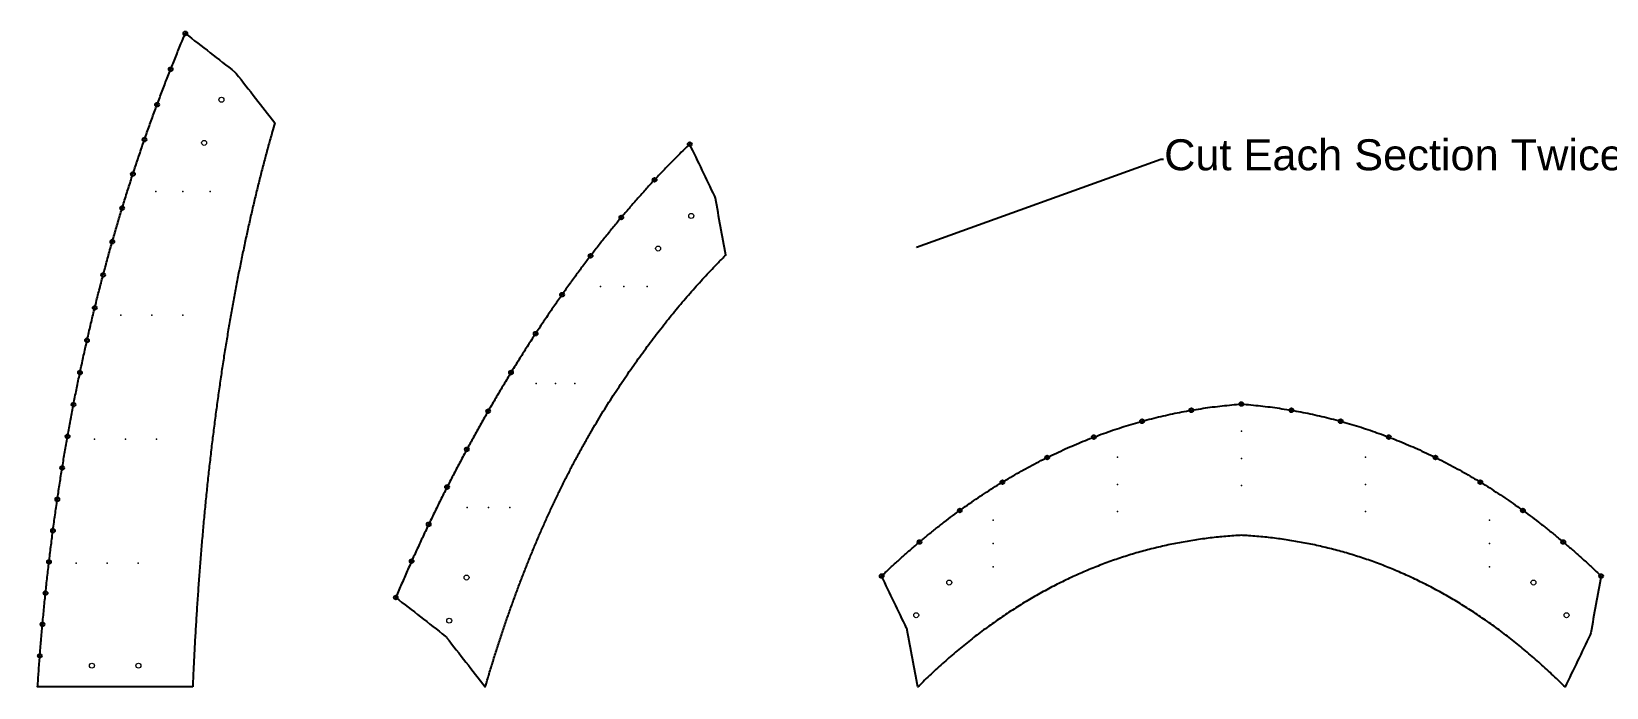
# Model space of a CAD drawing. Header units: inches. Extents: x 1 to 323, y 1 to 270.
# Drawn here: x 0.6 to 203.9, y 1.1 to 85.8 of the extents above; entities that cross this region are included whole.
import ezdxf
from ezdxf import colors
from ezdxf.entities.mleader import LeaderData, LeaderLine
from ezdxf.math import Vec2, Vec3

# ---------------------------------------------------------------- set-up
doc = ezdxf.new("R2010")
doc.units = ezdxf.units.IN
doc.header["$MEASUREMENT"] = 0
doc.layers.add('Annotation', color=7, linetype='Continuous', lineweight=9)
doc.layers.add('Drilling', color=3, linetype='Continuous', lineweight=13)
doc.layers.add('Rib Indication', color=1, linetype='Continuous')
doc.styles.get("Standard").update_dxf_attribs({"font": 'Arial.ttf'})

# ---------------------------------------------------------------- blocks, each defined once
blk = doc.blocks.new('*U117')
at = {"layer": 'Drilling'}
blk.add_point((0, 0), dxfattribs=at)
blk = doc.blocks.new('*U118')
at = {"layer": 'Drilling', "color": 0, "linetype": 'ByBlock', "lineweight": -2, "transparency": 16777216}
for p in [(0, 0), (4, 0), (8, 0)]:
    blk.add_blockref('*U117', p, dxfattribs=at)
blk = doc.blocks.new('*U119')
at = {"layer": 'Drilling'}
blk.add_point((0, 0), dxfattribs=at)
blk = doc.blocks.new('*U120')
at = {"layer": 'Drilling', "color": 0, "linetype": 'ByBlock', "lineweight": -2, "transparency": 16777216}
for p in [(0, 0), (4, 0), (8, 0)]:
    blk.add_blockref('*U119', p, dxfattribs=at)
blk = doc.blocks.new('*U121')
at = {"layer": 'Drilling'}
blk.add_point((0, 0), dxfattribs=at)
blk = doc.blocks.new('*U122')
at = {"layer": 'Drilling', "color": 0, "linetype": 'ByBlock', "lineweight": -2, "transparency": 16777216}
for p in [(0, 0), (4, 0), (8, 0)]:
    blk.add_blockref('*U121', p, dxfattribs=at)
blk = doc.blocks.new('*U123')
at = {"layer": 'Drilling'}
blk.add_point((0, 0), dxfattribs=at)
blk = doc.blocks.new('*U124')
at = {"layer": 'Drilling', "color": 0, "linetype": 'ByBlock', "lineweight": -2, "transparency": 16777216}
for p in [(0, 0), (3.5, 0), (7, 0)]:
    blk.add_blockref('*U123', p, dxfattribs=at)
blk = doc.blocks.new('*U125')
at = {"layer": 'Drilling'}
blk.add_point((0, 0), dxfattribs=at)
blk = doc.blocks.new('*U126')
at = {"layer": 'Drilling', "color": 0, "linetype": 'ByBlock', "lineweight": -2, "transparency": 16777216}
for p in [(0, 0), (2.75, 0), (5.5, 0)]:
    blk.add_blockref('*U125', p, dxfattribs=at)
blk = doc.blocks.new('*U127')
at = {"layer": 'Drilling'}
blk.add_point((0, 0), dxfattribs=at)
blk = doc.blocks.new('*U128')
at = {"layer": 'Drilling', "color": 0, "linetype": 'ByBlock', "lineweight": -2, "transparency": 16777216}
for p in [(0, 0), (2.5, 0), (5, 0)]:
    blk.add_blockref('*U127', p, dxfattribs=at)
blk = doc.blocks.new('*U129')
at = {"layer": 'Drilling'}
blk.add_point((0, 0), dxfattribs=at)
blk = doc.blocks.new('*U130')
at = {"layer": 'Drilling', "color": 0, "linetype": 'ByBlock', "lineweight": -2, "transparency": 16777216}
for p in [(0, 0), (3, 0), (6, 0)]:
    blk.add_blockref('*U129', p, dxfattribs=at)
blk = doc.blocks.new('*U131')
at = {"layer": 'Drilling'}
blk.add_point((0, 0), dxfattribs=at)
blk = doc.blocks.new('*U132')
at = {"layer": 'Drilling', "color": 0, "linetype": 'ByBlock', "lineweight": -2, "transparency": 16777216}
for p in [(0, 0), (3.5, 0), (7, 0)]:
    blk.add_blockref('*U131', p, dxfattribs=at)
blk = doc.blocks.new('*U133')
at = {"layer": 'Drilling'}
blk.add_point((0, 0), dxfattribs=at)
blk = doc.blocks.new('*U134')
at = {"layer": 'Drilling', "color": 0, "linetype": 'ByBlock', "lineweight": -2, "transparency": 16777216}
for p in [(0, 0), (3, 0), (6, 0)]:
    blk.add_blockref('*U133', p, dxfattribs=at)
blk = doc.blocks.new('*U135')
at = {"layer": 'Drilling'}
blk.add_point((0, 0), dxfattribs=at)
blk = doc.blocks.new('*U136')
at = {"layer": 'Drilling', "color": 0, "linetype": 'ByBlock', "lineweight": -2, "transparency": 16777216}
for p in [(0, 0), (3.5, 0), (7, 0)]:
    blk.add_blockref('*U135', p, dxfattribs=at)
blk = doc.blocks.new('*U137')
at = {"layer": 'Drilling'}
blk.add_point((0, 0), dxfattribs=at)
blk = doc.blocks.new('*U138')
at = {"layer": 'Drilling', "color": 0, "linetype": 'ByBlock', "lineweight": -2, "transparency": 16777216}
for p in [(0, 0), (3, 0), (6, 0)]:
    blk.add_blockref('*U137', p, dxfattribs=at)
blk = doc.blocks.new('*U139')
at = {"layer": 'Drilling'}
blk.add_point((0, 0), dxfattribs=at)
blk = doc.blocks.new('*U140')
at = {"layer": 'Drilling', "color": 0, "linetype": 'ByBlock', "lineweight": -2, "transparency": 16777216}
for p in [(0, 0), (3.5, 0), (7, 0)]:
    blk.add_blockref('*U139', p, dxfattribs=at)

msp = doc.modelspace()

# ---------------------------------------------------------------- linework, layer by layer
for points, knots in [([(21.3956, 1.13759), (21.42613, 1.82902), (21.45665, 2.52045), (21.48717, 3.21187), (21.52489, 3.98049), (21.56261, 4.7491), (21.60034, 5.51772), (21.64158, 6.28012), (21.68282, 7.04253), (21.72407, 7.80494), (21.76883, 8.56114), (21.81359, 9.31733), (21.85835, 10.07353), (21.90662, 10.82351), (21.9549, 11.5735), (22.00317, 12.32348), (22.05496, 13.06725), (22.10674, 13.81102), (22.15853, 14.55479), (22.21383, 15.29234), (22.26912, 16.02989), (22.32442, 16.76744), (22.38322, 17.49877), (22.44202, 18.2301), (22.50082, 18.96144), (22.56313, 19.68654), (22.62543, 20.41165), (22.68774, 21.13676), (22.75354, 21.85564), (22.81935, 22.57452), (22.88515, 23.2934), (22.95445, 24.00605), (23.02375, 24.71871), (23.09306, 25.43136), (23.16585, 26.13778), (23.23865, 26.8442), (23.31144, 27.55062), (23.38773, 28.25081), (23.46401, 28.95099), (23.5403, 29.65118), (23.62007, 30.34513), (23.69984, 31.03908), (23.77961, 31.73303), (23.86287, 32.42074), (23.94612, 33.10845), (24.02938, 33.79616), (24.11611, 34.47763), (24.20284, 35.15909), (24.28958, 35.84056), (24.37979, 36.51578), (24.46999, 37.191), (24.5602, 37.86623), (24.65388, 38.5352), (24.74756, 39.20417), (24.84124, 39.87315), (24.93839, 40.53587), (25.03553, 41.19859), (25.13268, 41.86131), (25.23329, 42.51778), (25.33389, 43.17425), (25.4345, 43.83072), (25.53857, 44.48093), (25.64263, 45.13114), (25.7467, 45.78136), (25.85421, 46.42531), (25.96173, 47.06926), (26.06925, 47.71322), (26.18021, 48.35091), (26.29118, 48.9886), (26.40214, 49.62629), (26.51655, 50.25772), (26.63096, 50.88914), (26.74537, 51.52057), (26.86321, 52.14573), (26.98105, 52.77089), (27.0989, 53.39605), (27.22017, 54.01494), (27.34145, 54.63383), (27.46273, 55.25272), (27.58743, 55.86534), (27.71213, 56.47796), (27.83683, 57.09058), (27.96495, 57.69692), (28.09307, 58.30327), (28.2212, 58.90961), (28.35273, 59.50968), (28.48427, 60.10975), (28.6158, 60.70982), (28.75074, 61.3036), (28.88569, 61.89739), (29.02063, 62.49118), (29.15897, 63.07869), (29.29732, 63.6662), (29.43566, 64.25371), (29.5774, 64.83493), (29.71914, 65.41616), (29.86087, 65.99738), (30.006, 66.57232), (30.15113, 67.14727), (30.29625, 67.72221), (30.44476, 68.29086), (30.59326, 68.85952), (30.74177, 69.42817), (30.89365, 69.99054), (31.04552, 70.5529), (31.1974, 71.11527), (31.35265, 71.67135), (31.50789, 72.22743), (31.66313, 72.78351), (31.77579, 73.17404), (31.88846, 73.56458), (32.00112, 73.95511), (30.33867, 76.08541), (28.67623, 78.21572), (27.01379, 80.34602), (26.96357, 80.41036), (26.90499, 80.46894), (26.84065, 80.51916), (24.71035, 82.1816), (22.58005, 83.84404), (20.44974, 85.50648), (20.26156, 85.05747), (20.07338, 84.60846), (19.88519, 84.15944), (19.65648, 83.60121), (19.42777, 83.04297), (19.19906, 82.48474), (18.97451, 81.92392), (18.74997, 81.36311), (18.52543, 80.80229), (18.30505, 80.2389), (18.08467, 79.67551), (17.8643, 79.11211), (17.64809, 78.54614), (17.43188, 77.98017), (17.21567, 77.4142), (17.00363, 76.84564), (16.79159, 76.27709), (16.57954, 75.70854), (16.37167, 75.13741), (16.16379, 74.56628), (15.95592, 73.99515), (15.75221, 73.42144), (15.54851, 72.84773), (15.3448, 72.27402), (15.14526, 71.69773), (14.94572, 71.12144), (14.74618, 70.54515), (14.55081, 69.96628), (14.35543, 69.38741), (14.16006, 68.80855), (13.96886, 68.2271), (13.77765, 67.64565), (13.58645, 67.0642), (13.39941, 66.48018), (13.21237, 65.89615), (13.02533, 65.31212), (12.84246, 64.72552), (12.65959, 64.13891), (12.47672, 63.55231), (12.29802, 62.96312), (12.11932, 62.37394), (11.94061, 61.78475), (11.76608, 61.19299), (11.59154, 60.60122), (11.41701, 60.00946), (11.24664, 59.41511), (11.07627, 58.82077), (10.9059, 58.22643), (10.7397, 57.62951), (10.5735, 57.03258), (10.4073, 56.43566), (10.24526, 55.83616), (10.08323, 55.23666), (9.9212, 54.63716), (9.76333, 54.03507), (9.60547, 53.43299), (9.4476, 52.83091), (9.2939, 52.22625), (9.1402, 51.62159), (8.9865, 51.01693), (8.83697, 50.40969), (8.68744, 49.80245), (8.53791, 49.19522), (8.39254, 48.5854), (8.24718, 47.97558), (8.10181, 47.36576), (7.96062, 46.75336), (7.81942, 46.14097), (7.67822, 45.52857), (7.54119, 44.91359), (7.40416, 44.29861), (7.26713, 43.68364), (7.13427, 43.06608), (7.00141, 42.44853), (6.86855, 41.83097), (6.73985, 41.21084), (6.61116, 40.5907), (6.48246, 39.97057), (6.35794, 39.34785), (6.23341, 38.72514), (6.10888, 38.10242), (5.98852, 37.47713), (5.86816, 36.85184), (5.7478, 36.22654), (5.63161, 35.59867), (5.51541, 34.9708), (5.39922, 34.34293), (5.2872, 33.71247), (5.17517, 33.08202), (5.06315, 32.45157), (4.95529, 31.81854), (4.84743, 31.18551), (4.73957, 30.55248), (4.63588, 29.91687), (4.53219, 29.28126), (4.4285, 28.64565), (4.32898, 28.00746), (4.22945, 27.36927), (4.12993, 26.73108), (4.03457, 26.09031), (3.93922, 25.44954), (3.84386, 24.80878), (3.75267, 24.16543), (3.66148, 23.52208), (3.57029, 22.87873), (3.48327, 22.23281), (3.39625, 21.58688), (3.30923, 20.94095), (3.22638, 20.29245), (3.14352, 19.64394), (3.06067, 18.99544), (2.98198, 18.34435), (2.90329, 17.69327), (2.82461, 17.04218), (2.75009, 16.38852), (2.67557, 15.73485), (2.60105, 15.08119), (2.5307, 14.42494), (2.46035, 13.7687), (2.38999, 13.11246), (2.32381, 12.45364), (2.25762, 11.79481), (2.19144, 11.13599), (2.12942, 10.47459), (2.0674, 9.81319), (2.00539, 9.15179), (1.94754, 8.4878), (1.88969, 7.82382), (1.83184, 7.15984), (1.77815, 6.49328), (1.72447, 5.82672), (1.67079, 5.16016), (1.62127, 4.49102), (1.57176, 3.82188), (1.52224, 3.15275), (1.4769, 2.48103), (1.43155, 1.80931), (1.3862, 1.13759), (8.056, 1.13759), (14.7258, 1.13759), (21.3956, 1.13759)], [0, 0, 0, 0, 1, 1, 1, 2, 2, 2, 3, 3, 3, 4, 4, 4, 5, 5, 5, 6, 6, 6, 7, 7, 7, 8, 8, 8, 9, 9, 9, 10, 10, 10, 11, 11, 11, 12, 12, 12, 13, 13, 13, 14, 14, 14, 15, 15, 15, 16, 16, 16, 17, 17, 17, 18, 18, 18, 19, 19, 19, 20, 20, 20, 21, 21, 21, 22, 22, 22, 23, 23, 23, 24, 24, 24, 25, 25, 25, 26, 26, 26, 27, 27, 27, 28, 28, 28, 29, 29, 29, 30, 30, 30, 31, 31, 31, 32, 32, 32, 33, 33, 33, 34, 34, 34, 35, 35, 35, 36, 36, 36, 37, 37, 37, 38, 38, 38, 38.244856375, 38.244856375, 38.244856375, 39.244856375, 39.244856375, 39.244856375, 40.244856375, 40.244856375, 40.244856375, 41.244856375, 41.244856375, 41.244856375, 42.244856375, 42.244856375, 42.244856375, 43.244856375, 43.244856375, 43.244856375, 44.244856375, 44.244856375, 44.244856375, 45.244856375, 45.244856375, 45.244856375, 46.244856375, 46.244856375, 46.244856375, 47.244856375, 47.244856375, 47.244856375, 48.244856375, 48.244856375, 48.244856375, 49.244856375, 49.244856375, 49.244856375, 50.244856375, 50.244856375, 50.244856375, 51.244856375, 51.244856375, 51.244856375, 52.244856375, 52.244856375, 52.244856375, 53.244856375, 53.244856375, 53.244856375, 54.244856375, 54.244856375, 54.244856375, 55.244856375, 55.244856375, 55.244856375, 56.244856375, 56.244856375, 56.244856375, 57.244856375, 57.244856375, 57.244856375, 58.244856375, 58.244856375, 58.244856375, 59.244856375, 59.244856375, 59.244856375, 60.244856375, 60.244856375, 60.244856375, 61.244856375, 61.244856375, 61.244856375, 62.244856375, 62.244856375, 62.244856375, 63.244856375, 63.244856375, 63.244856375, 64.244856375, 64.244856375, 64.244856375, 65.244856375, 65.244856375, 65.244856375, 66.244856375, 66.244856375, 66.244856375, 67.244856375, 67.244856375, 67.244856375, 68.244856375, 68.244856375, 68.244856375, 69.244856375, 69.244856375, 69.244856375, 70.244856375, 70.244856375, 70.244856375, 71.244856375, 71.244856375, 71.244856375, 72.244856375, 72.244856375, 72.244856375, 73.244856375, 73.244856375, 73.244856375, 74.244856375, 74.244856375, 74.244856375, 75.244856375, 75.244856375, 75.244856375, 76.244856375, 76.244856375, 76.244856375, 77.244856375, 77.244856375, 77.244856375, 78.244856375, 78.244856375, 78.244856375, 79.244856375, 79.244856375, 79.244856375, 80.244856375, 80.244856375, 80.244856375, 81.244856375, 81.244856375, 81.244856375, 82.244856375, 82.244856375, 82.244856375, 83.244856375, 83.244856375, 83.244856375, 84.244856375, 84.244856375, 84.244856375, 85.244856375, 85.244856375, 85.244856375, 86.244856375, 86.244856375, 86.244856375, 86.244856375]), ([(54.17204, 7.52849), (54.12183, 7.59284), (54.06325, 7.65142), (53.9989, 7.70163), (51.8686, 9.36408), (49.7383, 11.02652), (47.608, 12.68896), (47.65269, 12.7956), (47.69739, 12.90225), (47.74208, 13.00889), (47.97913, 13.56196), (48.21617, 14.11504), (48.45322, 14.66812), (48.69443, 15.21861), (48.93564, 15.76911), (49.17686, 16.31961), (49.42224, 16.86753), (49.66762, 17.41545), (49.913, 17.96336), (50.16255, 18.5087), (50.41209, 19.05404), (50.66164, 19.59938), (50.91536, 20.14214), (51.16907, 20.6849), (51.42279, 21.22766), (51.68067, 21.76784), (51.93855, 22.30802), (52.19644, 22.84821), (52.45849, 23.38581), (52.72054, 23.92341), (52.98259, 24.46101), (53.2488, 24.99603), (53.51502, 25.53106), (53.78124, 26.06608), (54.05162, 26.59852), (54.32201, 27.13096), (54.59239, 27.66341), (54.86694, 28.19327), (55.1415, 28.72314), (55.41605, 29.253), (55.69477, 29.78029), (55.97349, 30.30757), (56.25221, 30.83486), (56.53509, 31.35956), (56.81798, 31.88427), (57.10087, 32.40897), (57.38792, 32.9311), (57.67497, 33.45323), (57.96203, 33.97535), (58.25325, 34.4949), (58.54447, 35.01445), (58.83569, 35.534), (59.13108, 36.05096), (59.42647, 36.56793), (59.72186, 37.0849), (60.02141, 37.59929), (60.32097, 38.11368), (60.62053, 38.62807), (60.92425, 39.13988), (61.22797, 39.65169), (61.5317, 40.1635), (61.83959, 40.67273), (62.14748, 41.18196), (62.45537, 41.69119), (62.76616, 42.19541), (63.07695, 42.69962), (63.38774, 43.20384), (63.70015, 43.7006), (64.01257, 44.19736), (64.32499, 44.69412), (64.63904, 45.18343), (64.95308, 45.67274), (65.26713, 46.16205), (65.5828, 46.6439), (65.89848, 47.12576), (66.21415, 47.60761), (66.53146, 48.08201), (66.84876, 48.55641), (67.16606, 49.03081), (67.485, 49.49776), (67.80393, 49.96471), (68.12286, 50.43166), (68.44342, 50.89115), (68.76398, 51.35065), (69.08454, 51.81014), (69.40673, 52.26218), (69.72892, 52.71422), (70.05111, 53.16626), (70.37493, 53.61085), (70.69875, 54.05544), (71.02257, 54.50002), (71.34801, 54.93716), (71.67346, 55.37429), (71.99891, 55.81143), (72.32598, 56.24111), (72.65306, 56.67079), (72.98013, 57.10047), (73.30884, 57.5227), (73.63754, 57.94492), (73.96625, 58.36715), (74.29658, 58.78192), (74.62691, 59.1967), (74.95724, 59.61147), (75.28921, 60.01879), (75.62117, 60.42611), (75.95313, 60.83343), (76.28672, 61.2333), (76.62031, 61.63316), (76.9539, 62.03303), (77.28912, 62.42544), (77.62434, 62.81786), (77.95955, 63.21027), (78.2964, 63.59523), (78.63325, 63.98019), (78.9701, 64.36515), (79.30857, 64.74266), (79.64705, 65.12016), (79.98552, 65.49767), (80.32563, 65.86772), (80.66573, 66.23777), (81.00584, 66.60783), (81.34757, 66.97043), (81.68931, 67.33302), (82.03104, 67.69562), (82.3744, 68.05077), (82.71776, 68.40592), (83.06112, 68.76106), (83.40611, 69.10875), (83.75111, 69.45645), (84.0961, 69.80414), (84.57964, 70.27523), (85.06319, 70.74631), (85.54673, 71.2174), (86.62283, 68.97465), (87.69893, 66.73189), (88.77503, 64.48914), (88.81333, 64.40931), (88.84117, 64.32361), (88.85711, 64.23651), (89.30479, 61.78958), (89.75246, 59.34264), (90.20014, 56.8957), (89.88066, 56.57433), (89.56119, 56.25296), (89.24172, 55.93159), (88.96864, 55.64862), (88.69556, 55.36564), (88.42249, 55.08266), (88.15068, 54.79368), (87.87888, 54.5047), (87.60707, 54.21572), (87.33655, 53.92072), (87.06603, 53.62573), (86.79551, 53.33073), (86.52627, 53.02971), (86.25704, 52.72869), (85.98781, 52.42766), (85.71987, 52.1206), (85.45194, 51.81354), (85.184, 51.50648), (84.91737, 51.19337), (84.65074, 50.88026), (84.38412, 50.56714), (84.1188, 50.24797), (83.85349, 49.9288), (83.58818, 49.60963), (83.32419, 49.2844), (83.0602, 48.95916), (82.79622, 48.63392), (82.53356, 48.3026), (82.27091, 47.97129), (82.00826, 47.63997), (81.74695, 47.30257), (81.48564, 46.96517), (81.22433, 46.62777), (80.96438, 46.28428), (80.70443, 45.94079), (80.44447, 45.59729), (80.18588, 45.2477), (79.92729, 44.89811), (79.6687, 44.54852), (79.41149, 44.19282), (79.15427, 43.83713), (78.89706, 43.48143), (78.64123, 43.11963), (78.3854, 42.75782), (78.12956, 42.39601), (77.87513, 42.02809), (77.62069, 41.66017), (77.36625, 41.29225), (77.11322, 40.91821), (76.86019, 40.54416), (76.60715, 40.17012), (76.35644, 39.79132), (76.10572, 39.41253), (75.85501, 39.03373), (75.60835, 38.65153), (75.36169, 38.26933), (75.11504, 37.88712), (74.87238, 37.50013), (74.62971, 37.11314), (74.38705, 36.72615), (74.1475, 36.33298), (73.90795, 35.93981), (73.6684, 35.54664), (73.43197, 35.14727), (73.19554, 34.74791), (72.95912, 34.34854), (72.72582, 33.94298), (72.49252, 33.53741), (72.25922, 33.13184), (72.02907, 32.72006), (71.79891, 32.30828), (71.56875, 31.8965), (71.34174, 31.4785), (71.11474, 31.0605), (70.88773, 30.64249), (70.66388, 30.21826), (70.44003, 29.79402), (70.21618, 29.36979), (69.9955, 28.93932), (69.77482, 28.50884), (69.55414, 28.07837), (69.33664, 27.64165), (69.11914, 27.20493), (68.90163, 26.76821), (68.68732, 26.32524), (68.47301, 25.88226), (68.2587, 25.43929), (68.04758, 24.99006), (67.83647, 24.54083), (67.62536, 24.09159), (67.41745, 23.6361), (67.20955, 23.1806), (67.00164, 22.7251), (66.79696, 22.26334), (66.59228, 21.80157), (66.38759, 21.3398), (66.18614, 20.87176), (65.98468, 20.40372), (65.78323, 19.93568), (65.58501, 19.46136), (65.38679, 18.98704), (65.18858, 18.51273), (64.99361, 18.03213), (64.79865, 17.55153), (64.60368, 17.07093), (64.41197, 16.58405), (64.22027, 16.09716), (64.02856, 15.61028), (63.84012, 15.11711), (63.65169, 14.62394), (63.46325, 14.13077), (63.27809, 13.63131), (63.09293, 13.13186), (62.90777, 12.6324), (62.7259, 12.12665), (62.54403, 11.62091), (62.36216, 11.11516), (62.18359, 10.60312), (62.00502, 10.09108), (61.82645, 9.57905), (61.65118, 9.06072), (61.47591, 8.54239), (61.30065, 8.02406), (61.1287, 7.49944), (60.95675, 6.97482), (60.7848, 6.4502), (60.61617, 5.91928), (60.44755, 5.38837), (60.27892, 4.85746), (60.11363, 4.32025), (59.94834, 3.78304), (59.78305, 3.24584), (59.62109, 2.70234), (59.45914, 2.15885), (59.29719, 1.61535), (59.25125, 1.4561), (59.20531, 1.29684), (59.15937, 1.13759), (57.49693, 3.26789), (55.83448, 5.39819), (54.17204, 7.52849)], [0, 0, 0, 0, 0.244856375, 0.244856375, 0.244856375, 1.244856375, 1.244856375, 1.244856375, 2.244856375, 2.244856375, 2.244856375, 3.244856375, 3.244856375, 3.244856375, 4.244856375, 4.244856375, 4.244856375, 5.244856375, 5.244856375, 5.244856375, 6.244856375, 6.244856375, 6.244856375, 7.244856375, 7.244856375, 7.244856375, 8.244856375, 8.244856375, 8.244856375, 9.244856375, 9.244856375, 9.244856375, 10.244856375, 10.244856375, 10.244856375, 11.244856375, 11.244856375, 11.244856375, 12.244856375, 12.244856375, 12.244856375, 13.244856375, 13.244856375, 13.244856375, 14.244856375, 14.244856375, 14.244856375, 15.244856375, 15.244856375, 15.244856375, 16.244856375, 16.244856375, 16.244856375, 17.244856375, 17.244856375, 17.244856375, 18.244856375, 18.244856375, 18.244856375, 19.244856375, 19.244856375, 19.244856375, 20.244856375, 20.244856375, 20.244856375, 21.244856375, 21.244856375, 21.244856375, 22.244856375, 22.244856375, 22.244856375, 23.244856375, 23.244856375, 23.244856375, 24.244856375, 24.244856375, 24.244856375, 25.244856375, 25.244856375, 25.244856375, 26.244856375, 26.244856375, 26.244856375, 27.244856375, 27.244856375, 27.244856375, 28.244856375, 28.244856375, 28.244856375, 29.244856375, 29.244856375, 29.244856375, 30.244856375, 30.244856375, 30.244856375, 31.244856375, 31.244856375, 31.244856375, 32.244856375, 32.244856375, 32.244856375, 33.244856375, 33.244856375, 33.244856375, 34.244856375, 34.244856375, 34.244856375, 35.244856375, 35.244856375, 35.244856375, 36.244856375, 36.244856375, 36.244856375, 37.244856375, 37.244856375, 37.244856375, 38.244856375, 38.244856375, 38.244856375, 39.244856375, 39.244856375, 39.244856375, 40.244856375, 40.244856375, 40.244856375, 41.244856375, 41.244856375, 41.244856375, 42.244856375, 42.244856375, 42.244856375, 43.244856375, 43.244856375, 43.244856375, 44.244856375, 44.244856375, 44.244856375, 44.510483058, 44.510483058, 44.510483058, 45.510483058, 45.510483058, 45.510483058, 46.510483058, 46.510483058, 46.510483058, 47.510483058, 47.510483058, 47.510483058, 48.510483058, 48.510483058, 48.510483058, 49.510483058, 49.510483058, 49.510483058, 50.510483058, 50.510483058, 50.510483058, 51.510483058, 51.510483058, 51.510483058, 52.510483058, 52.510483058, 52.510483058, 53.510483058, 53.510483058, 53.510483058, 54.510483058, 54.510483058, 54.510483058, 55.510483058, 55.510483058, 55.510483058, 56.510483058, 56.510483058, 56.510483058, 57.510483058, 57.510483058, 57.510483058, 58.510483058, 58.510483058, 58.510483058, 59.510483058, 59.510483058, 59.510483058, 60.510483058, 60.510483058, 60.510483058, 61.510483058, 61.510483058, 61.510483058, 62.510483058, 62.510483058, 62.510483058, 63.510483058, 63.510483058, 63.510483058, 64.510483058, 64.510483058, 64.510483058, 65.510483058, 65.510483058, 65.510483058, 66.510483058, 66.510483058, 66.510483058, 67.510483058, 67.510483058, 67.510483058, 68.510483058, 68.510483058, 68.510483058, 69.510483058, 69.510483058, 69.510483058, 70.510483058, 70.510483058, 70.510483058, 71.510483058, 71.510483058, 71.510483058, 72.510483058, 72.510483058, 72.510483058, 73.510483058, 73.510483058, 73.510483058, 74.510483058, 74.510483058, 74.510483058, 75.510483058, 75.510483058, 75.510483058, 76.510483058, 76.510483058, 76.510483058, 77.510483058, 77.510483058, 77.510483058, 78.510483058, 78.510483058, 78.510483058, 79.510483058, 79.510483058, 79.510483058, 80.510483058, 80.510483058, 80.510483058, 81.510483058, 81.510483058, 81.510483058, 82.510483058, 82.510483058, 82.510483058, 83.510483058, 83.510483058, 83.510483058, 84.510483058, 84.510483058, 84.510483058, 85.510483058, 85.510483058, 85.510483058, 86.510483058, 86.510483058, 86.510483058, 87.510483058, 87.510483058, 87.510483058, 88.510483058, 88.510483058, 88.510483058, 89.510483058, 89.510483058, 89.510483058, 90.510483058, 90.510483058, 90.510483058, 91.510483058, 91.510483058, 91.510483058, 92.510483058, 92.510483058, 92.510483058, 92.510483058]), ([(201.74438, 7.86585), (201.78269, 7.94568), (201.81053, 8.03138), (201.82647, 8.11848), (202.27414, 10.56542), (202.72182, 13.01235), (203.1695, 15.45929), (202.95817, 15.66123), (202.74685, 15.86317), (202.53553, 16.06511), (202.18566, 16.39044), (201.83578, 16.71577), (201.4859, 17.0411), (201.1344, 17.35898), (200.78289, 17.67686), (200.43139, 17.99474), (200.07826, 18.30516), (199.72512, 18.61559), (199.37199, 18.92601), (199.01723, 19.22899), (198.66246, 19.53196), (198.3077, 19.83493), (197.95131, 20.13045), (197.59492, 20.42597), (197.23853, 20.72148), (196.88051, 21.00955), (196.52249, 21.29761), (196.16447, 21.58568), (195.80482, 21.86629), (195.44517, 22.1469), (195.08552, 22.42751), (194.72425, 22.70067), (194.36297, 22.97383), (194.00169, 23.24699), (193.63879, 23.51269), (193.27588, 23.77839), (192.91298, 24.0441), (192.54844, 24.30235), (192.18391, 24.5606), (191.81937, 24.81885), (191.45321, 25.06965), (191.08705, 25.32045), (190.72088, 25.57124), (190.35309, 25.81459), (189.9853, 26.05793), (189.61751, 26.30128), (189.24809, 26.53717), (188.87867, 26.77306), (188.50925, 27.00895), (188.1382, 27.23738), (187.76715, 27.46582), (187.3961, 27.69426), (187.02343, 27.91524), (186.65075, 28.13623), (186.27807, 28.35721), (185.90377, 28.57074), (185.52946, 28.78427), (185.15515, 28.9978), (184.77922, 29.20388), (184.40328, 29.40995), (184.02735, 29.61603), (183.64979, 29.81465), (183.27222, 30.01328), (182.89466, 30.2119), (182.51547, 30.40307), (182.13627, 30.59424), (181.75708, 30.78541), (181.37626, 30.96913), (180.99544, 31.15284), (180.61462, 31.33656), (180.23217, 31.51282), (179.84972, 31.68908), (179.46727, 31.86535), (179.08319, 32.03416), (178.69912, 32.20297), (178.31504, 32.37178), (177.92933, 32.53313), (177.54363, 32.69449), (177.15792, 32.85584), (176.77058, 33.00975), (176.38325, 33.16365), (175.99591, 33.31755), (175.60695, 33.464), (175.21799, 33.61045), (174.82902, 33.7569), (174.43843, 33.89589), (174.04784, 34.03489), (173.65724, 34.17388), (173.26502, 34.30543), (172.8728, 34.43697), (172.48058, 34.56851), (172.08673, 34.6926), (171.69288, 34.81669), (171.29903, 34.94078), (170.90355, 35.05741), (170.50808, 35.17405), (170.1126, 35.29068), (169.71549, 35.39986), (169.31838, 35.50905), (168.92128, 35.61823), (168.52254, 35.71996), (168.1238, 35.82168), (167.72507, 35.92341), (167.3247, 36.01769), (166.92434, 36.11196), (166.52398, 36.20624), (166.12198, 36.29306), (165.71999, 36.37988), (165.318, 36.4667), (164.91437, 36.54607), (164.51075, 36.62544), (164.10713, 36.70481), (163.70188, 36.77672), (163.29663, 36.84863), (162.89138, 36.92055), (162.4845, 36.98501), (162.07762, 37.04947), (161.67074, 37.11393), (161.26224, 37.17094), (160.85373, 37.22795), (160.44522, 37.28495), (160.03509, 37.33451), (159.62495, 37.38406), (159.21481, 37.43362), (158.80305, 37.47572), (158.39128, 37.51782), (157.97952, 37.55992), (157.56612, 37.59457), (157.15273, 37.62921), (156.73934, 37.66386), (156.32594, 37.62921), (155.91255, 37.59457), (155.49916, 37.55992), (155.08739, 37.51782), (154.67563, 37.47572), (154.26386, 37.43362), (153.85373, 37.38406), (153.44359, 37.33451), (153.03345, 37.28495), (152.62495, 37.22795), (152.21644, 37.17094), (151.80793, 37.11393), (151.40105, 37.04947), (150.99417, 36.98501), (150.5873, 36.92055), (150.18204, 36.84863), (149.77679, 36.77672), (149.37154, 36.70481), (148.96792, 36.62544), (148.5643, 36.54607), (148.16068, 36.4667), (147.75869, 36.37988), (147.35669, 36.29306), (146.9547, 36.20624), (146.55434, 36.11196), (146.15397, 36.01769), (145.75361, 35.92341), (145.35487, 35.82168), (144.95614, 35.71996), (144.5574, 35.61823), (144.16029, 35.50905), (143.76319, 35.39986), (143.36608, 35.29068), (142.9706, 35.17405), (142.57512, 35.05741), (142.17964, 34.94078), (141.78579, 34.81669), (141.39194, 34.6926), (140.99809, 34.56851), (140.60587, 34.43697), (140.21365, 34.30543), (139.82143, 34.17388), (139.43084, 34.03489), (139.04025, 33.89589), (138.64965, 33.7569), (138.26069, 33.61045), (137.87173, 33.464), (137.48276, 33.31755), (137.09543, 33.16365), (136.70809, 33.00975), (136.32076, 32.85584), (135.93505, 32.69449), (135.54934, 32.53313), (135.16364, 32.37178), (134.77956, 32.20297), (134.39548, 32.03416), (134.0114, 31.86535), (133.62895, 31.68908), (133.2465, 31.51282), (132.86406, 31.33656), (132.48323, 31.15284), (132.10241, 30.96913), (131.72159, 30.78541), (131.3424, 30.59424), (130.96321, 30.40307), (130.58402, 30.2119), (130.20645, 30.01328), (129.82889, 29.81465), (129.45133, 29.61603), (129.07539, 29.40995), (128.69946, 29.20388), (128.32352, 28.9978), (127.94922, 28.78427), (127.57491, 28.57074), (127.2006, 28.35721), (126.82793, 28.13623), (126.45525, 27.91524), (126.08257, 27.69426), (125.71152, 27.46582), (125.34047, 27.23738), (124.96943, 27.00895), (124.60001, 26.77306), (124.23059, 26.53717), (123.86117, 26.30128), (123.49337, 26.05793), (123.12558, 25.81459), (122.75779, 25.57124), (122.39163, 25.32045), (122.02547, 25.06965), (121.6593, 24.81885), (121.29477, 24.5606), (120.93023, 24.30235), (120.5657, 24.0441), (120.20279, 23.77839), (119.83989, 23.51269), (119.47698, 23.24699), (119.11571, 22.97383), (118.75443, 22.70067), (118.39315, 22.42751), (118.0335, 22.1469), (117.67386, 21.86629), (117.31421, 21.58568), (116.95619, 21.29761), (116.59817, 21.00955), (116.24015, 20.72148), (115.88376, 20.42597), (115.52737, 20.13045), (115.17098, 19.83493), (114.81621, 19.53196), (114.46145, 19.22899), (114.10669, 18.92601), (113.75355, 18.61559), (113.40042, 18.30516), (113.04729, 17.99474), (112.69578, 17.67686), (112.34428, 17.35898), (111.99277, 17.0411), (111.6429, 16.71577), (111.29302, 16.39044), (110.94314, 16.06511), (110.73182, 15.86317), (110.5205, 15.66123), (110.30918, 15.45929), (111.38528, 13.21654), (112.46137, 10.97379), (113.53747, 8.73104), (113.57577, 8.65121), (113.60362, 8.56551), (113.61955, 8.47841), (114.06723, 6.03147), (114.51491, 3.58453), (114.96258, 1.13759), (115.19306, 1.36423), (115.42353, 1.59086), (115.654, 1.8175), (115.93086, 2.08255), (116.20771, 2.3476), (116.48457, 2.61266), (116.76267, 2.87177), (117.04077, 3.13088), (117.31888, 3.38999), (117.59823, 3.64317), (117.87757, 3.89635), (118.15692, 4.14953), (118.43751, 4.3968), (118.71809, 4.64408), (118.99868, 4.89135), (119.2805, 5.13273), (119.56233, 5.3741), (119.84415, 5.61548), (120.12721, 5.85099), (120.41026, 6.08649), (120.69332, 6.32199), (120.97761, 6.55164), (121.2619, 6.78129), (121.54619, 7.01094), (121.83172, 7.23475), (122.11724, 7.45856), (122.40276, 7.68238), (122.68952, 7.90037), (122.97628, 8.11837), (123.26304, 8.33636), (123.55103, 8.54856), (123.83903, 8.76077), (124.12702, 8.97297), (124.41625, 9.17939), (124.70549, 9.38582), (124.99472, 9.59225), (125.2852, 9.79292), (125.57568, 9.99359), (125.86616, 10.19427), (126.15789, 10.38921), (126.44962, 10.58415), (126.74135, 10.77909), (127.03434, 10.96832), (127.32732, 11.15755), (127.62031, 11.34679), (127.91457, 11.53033), (128.20882, 11.71387), (128.50307, 11.89742), (128.79861, 12.07529), (129.09414, 12.25317), (129.38967, 12.43105), (129.68649, 12.60328), (129.98331, 12.77551), (130.28013, 12.94775), (130.57825, 13.11436), (130.87638, 13.28096), (131.1745, 13.44757), (131.47394, 13.60858), (131.77337, 13.76959), (132.07281, 13.9306), (132.37358, 14.08602), (132.67435, 14.24145), (132.97512, 14.39687), (133.27724, 14.54674), (133.57936, 14.69661), (133.88148, 14.84647), (134.18497, 14.9908), (134.48846, 15.13512), (134.79195, 15.27945), (135.09682, 15.41825), (135.4017, 15.55705), (135.70658, 15.69585), (136.01286, 15.82915), (136.31915, 15.96245), (136.62543, 16.09575), (136.93315, 16.22356), (137.24087, 16.35137), (137.54858, 16.47919), (137.85776, 16.60153), (138.16693, 16.72387), (138.4761, 16.84621), (138.78675, 16.9631), (139.09741, 17.07999), (139.40806, 17.19687), (139.72022, 17.30832), (140.03238, 17.41977), (140.34453, 17.53121), (140.65822, 17.63723), (140.97191, 17.74325), (141.2856, 17.84927), (141.60085, 17.94987), (141.9161, 18.05047), (142.23135, 18.15107), (142.54819, 18.24627), (142.86502, 18.34146), (143.18186, 18.43666), (143.50031, 18.52645), (143.81876, 18.61625), (144.13721, 18.70605), (144.45731, 18.79046), (144.7774, 18.87486), (145.0975, 18.95927), (145.41927, 19.03829), (145.74104, 19.11731), (146.0628, 19.19633), (146.38627, 19.26997), (146.70974, 19.34362), (147.03321, 19.41726), (147.35842, 19.48552), (147.68362, 19.55378), (148.00882, 19.62205), (148.33578, 19.68493), (148.66274, 19.74782), (148.9897, 19.81071), (149.31845, 19.86822), (149.6472, 19.92572), (149.97595, 19.98323), (150.30652, 20.03536), (150.63709, 20.0875), (150.96766, 20.13963), (151.30007, 20.18637), (151.63248, 20.23312), (151.9649, 20.27987), (152.29918, 20.32123), (152.63347, 20.3626), (152.96775, 20.40396), (153.30394, 20.43993), (153.64012, 20.4759), (153.97631, 20.51187), (154.31442, 20.54244), (154.65253, 20.57301), (154.99064, 20.60358), (155.33069, 20.62874), (155.67075, 20.6539), (156.0108, 20.67907), (156.25365, 20.69308), (156.49649, 20.7071), (156.73934, 20.72112), (156.98218, 20.7071), (157.22503, 20.69308), (157.46787, 20.67907), (157.80793, 20.6539), (158.14798, 20.62874), (158.48804, 20.60358), (158.82615, 20.57301), (159.16426, 20.54244), (159.50237, 20.51187), (159.83855, 20.4759), (160.17474, 20.43993), (160.51092, 20.40396), (160.84521, 20.3626), (161.17949, 20.32123), (161.51378, 20.27987), (161.84619, 20.23312), (162.17861, 20.18637), (162.51102, 20.13963), (162.84159, 20.0875), (163.17215, 20.03536), (163.50272, 19.98323), (163.83147, 19.92572), (164.16022, 19.86822), (164.48897, 19.81071), (164.81593, 19.74782), (165.1429, 19.68493), (165.46986, 19.62205), (165.79506, 19.55378), (166.12026, 19.48552), (166.44546, 19.41726), (166.76893, 19.34362), (167.0924, 19.26997), (167.41587, 19.19633), (167.73764, 19.11731), (168.05941, 19.03829), (168.38118, 18.95927), (168.70127, 18.87486), (169.02137, 18.79046), (169.34146, 18.70605), (169.65991, 18.61625), (169.97837, 18.52645), (170.29682, 18.43666), (170.61365, 18.34146), (170.93049, 18.24627), (171.24732, 18.15107), (171.56257, 18.05047), (171.87782, 17.94987), (172.19307, 17.84927), (172.50676, 17.74325), (172.82045, 17.63723), (173.13414, 17.53121), (173.4463, 17.41977), (173.75846, 17.30832), (174.07062, 17.19687), (174.38127, 17.07999), (174.69192, 16.9631), (175.00257, 16.84621), (175.31175, 16.72387), (175.62092, 16.60153), (175.93009, 16.47919), (176.23781, 16.35137), (176.54553, 16.22356), (176.85324, 16.09575), (177.15953, 15.96245), (177.46581, 15.82915), (177.7721, 15.69585), (178.07698, 15.55705), (178.38185, 15.41825), (178.68673, 15.27945), (178.99022, 15.13512), (179.2937, 14.9908), (179.59719, 14.84647), (179.89931, 14.69661), (180.20143, 14.54674), (180.50355, 14.39687), (180.80432, 14.24145), (181.10509, 14.08602), (181.40586, 13.9306), (181.7053, 13.76959), (182.00474, 13.60858), (182.30418, 13.44757), (182.6023, 13.28096), (182.90042, 13.11436), (183.19854, 12.94775), (183.49537, 12.77551), (183.79219, 12.60328), (184.08901, 12.43105), (184.38454, 12.25317), (184.68007, 12.07529), (184.9756, 11.89742), (185.26986, 11.71387), (185.56411, 11.53033), (185.85836, 11.34679), (186.15135, 11.15755), (186.44434, 10.96832), (186.73733, 10.77909), (187.02906, 10.58415), (187.32079, 10.38921), (187.61252, 10.19427), (187.903, 9.99359), (188.19347, 9.79292), (188.48395, 9.59225), (188.77319, 9.38582), (189.06242, 9.17939), (189.35166, 8.97297), (189.63965, 8.76077), (189.92764, 8.54856), (190.21564, 8.33636), (190.5024, 8.11837), (190.78915, 7.90037), (191.07591, 7.68238), (191.36144, 7.45856), (191.64696, 7.23475), (191.93248, 7.01094), (192.21677, 6.78129), (192.50106, 6.55164), (192.78535, 6.32199), (193.06841, 6.08649), (193.35147, 5.85099), (193.63453, 5.61548), (193.91635, 5.3741), (194.19817, 5.13273), (194.48, 4.89135), (194.76058, 4.64408), (195.04117, 4.3968), (195.32176, 4.14953), (195.6011, 3.89635), (195.88045, 3.64317), (196.1598, 3.38999), (196.4379, 3.13088), (196.716, 2.87177), (196.99411, 2.61266), (197.27096, 2.3476), (197.54782, 2.08255), (197.82468, 1.8175), (198.05515, 1.59086), (198.28562, 1.36423), (198.51609, 1.13759), (199.59219, 3.38034), (200.66829, 5.6231), (201.74438, 7.86585)], [0, 0, 0, 0, 0.265626684, 0.265626684, 0.265626684, 1.265626684, 1.265626684, 1.265626684, 2.265626684, 2.265626684, 2.265626684, 3.265626684, 3.265626684, 3.265626684, 4.265626684, 4.265626684, 4.265626684, 5.265626684, 5.265626684, 5.265626684, 6.265626684, 6.265626684, 6.265626684, 7.265626684, 7.265626684, 7.265626684, 8.265626684, 8.265626684, 8.265626684, 9.265626684, 9.265626684, 9.265626684, 10.265626684, 10.265626684, 10.265626684, 11.265626684, 11.265626684, 11.265626684, 12.265626684, 12.265626684, 12.265626684, 13.265626684, 13.265626684, 13.265626684, 14.265626684, 14.265626684, 14.265626684, 15.265626684, 15.265626684, 15.265626684, 16.265626684, 16.265626684, 16.265626684, 17.265626684, 17.265626684, 17.265626684, 18.265626684, 18.265626684, 18.265626684, 19.265626684, 19.265626684, 19.265626684, 20.265626684, 20.265626684, 20.265626684, 21.265626684, 21.265626684, 21.265626684, 22.265626684, 22.265626684, 22.265626684, 23.265626684, 23.265626684, 23.265626684, 24.265626684, 24.265626684, 24.265626684, 25.265626684, 25.265626684, 25.265626684, 26.265626684, 26.265626684, 26.265626684, 27.265626684, 27.265626684, 27.265626684, 28.265626684, 28.265626684, 28.265626684, 29.265626684, 29.265626684, 29.265626684, 30.265626684, 30.265626684, 30.265626684, 31.265626684, 31.265626684, 31.265626684, 32.265626684, 32.265626684, 32.265626684, 33.265626684, 33.265626684, 33.265626684, 34.265626684, 34.265626684, 34.265626684, 35.265626684, 35.265626684, 35.265626684, 36.265626684, 36.265626684, 36.265626684, 37.265626684, 37.265626684, 37.265626684, 38.265626684, 38.265626684, 38.265626684, 39.265626684, 39.265626684, 39.265626684, 40.265626684, 40.265626684, 40.265626684, 41.265626684, 41.265626684, 41.265626684, 42.265626684, 42.265626684, 42.265626684, 43.265626684, 43.265626684, 43.265626684, 44.265626684, 44.265626684, 44.265626684, 45.265626684, 45.265626684, 45.265626684, 46.265626684, 46.265626684, 46.265626684, 47.265626684, 47.265626684, 47.265626684, 48.265626684, 48.265626684, 48.265626684, 49.265626684, 49.265626684, 49.265626684, 50.265626684, 50.265626684, 50.265626684, 51.265626684, 51.265626684, 51.265626684, 52.265626684, 52.265626684, 52.265626684, 53.265626684, 53.265626684, 53.265626684, 54.265626684, 54.265626684, 54.265626684, 55.265626684, 55.265626684, 55.265626684, 56.265626684, 56.265626684, 56.265626684, 57.265626684, 57.265626684, 57.265626684, 58.265626684, 58.265626684, 58.265626684, 59.265626684, 59.265626684, 59.265626684, 60.265626684, 60.265626684, 60.265626684, 61.265626684, 61.265626684, 61.265626684, 62.265626684, 62.265626684, 62.265626684, 63.265626684, 63.265626684, 63.265626684, 64.265626684, 64.265626684, 64.265626684, 65.265626684, 65.265626684, 65.265626684, 66.265626684, 66.265626684, 66.265626684, 67.265626684, 67.265626684, 67.265626684, 68.265626684, 68.265626684, 68.265626684, 69.265626684, 69.265626684, 69.265626684, 70.265626684, 70.265626684, 70.265626684, 71.265626684, 71.265626684, 71.265626684, 72.265626684, 72.265626684, 72.265626684, 73.265626684, 73.265626684, 73.265626684, 74.265626684, 74.265626684, 74.265626684, 75.265626684, 75.265626684, 75.265626684, 76.265626684, 76.265626684, 76.265626684, 77.265626684, 77.265626684, 77.265626684, 78.265626684, 78.265626684, 78.265626684, 79.265626684, 79.265626684, 79.265626684, 80.265626684, 80.265626684, 80.265626684, 81.265626684, 81.265626684, 81.265626684, 82.265626684, 82.265626684, 82.265626684, 83.265626684, 83.265626684, 83.265626684, 84.265626684, 84.265626684, 84.265626684, 84.531253368, 84.531253368, 84.531253368, 85.531253368, 85.531253368, 85.531253368, 86.531253368, 86.531253368, 86.531253368, 87.531253368, 87.531253368, 87.531253368, 88.531253368, 88.531253368, 88.531253368, 89.531253368, 89.531253368, 89.531253368, 90.531253368, 90.531253368, 90.531253368, 91.531253368, 91.531253368, 91.531253368, 92.531253368, 92.531253368, 92.531253368, 93.531253368, 93.531253368, 93.531253368, 94.531253368, 94.531253368, 94.531253368, 95.531253368, 95.531253368, 95.531253368, 96.531253368, 96.531253368, 96.531253368, 97.531253368, 97.531253368, 97.531253368, 98.531253368, 98.531253368, 98.531253368, 99.531253368, 99.531253368, 99.531253368, 100.531253368, 100.531253368, 100.531253368, 101.531253368, 101.531253368, 101.531253368, 102.531253368, 102.531253368, 102.531253368, 103.531253368, 103.531253368, 103.531253368, 104.531253368, 104.531253368, 104.531253368, 105.531253368, 105.531253368, 105.531253368, 106.531253368, 106.531253368, 106.531253368, 107.531253368, 107.531253368, 107.531253368, 108.531253368, 108.531253368, 108.531253368, 109.531253368, 109.531253368, 109.531253368, 110.531253368, 110.531253368, 110.531253368, 111.531253368, 111.531253368, 111.531253368, 112.531253368, 112.531253368, 112.531253368, 113.531253368, 113.531253368, 113.531253368, 114.531253368, 114.531253368, 114.531253368, 115.531253368, 115.531253368, 115.531253368, 116.531253368, 116.531253368, 116.531253368, 117.531253368, 117.531253368, 117.531253368, 118.531253368, 118.531253368, 118.531253368, 119.531253368, 119.531253368, 119.531253368, 120.531253368, 120.531253368, 120.531253368, 121.531253368, 121.531253368, 121.531253368, 122.531253368, 122.531253368, 122.531253368, 123.531253368, 123.531253368, 123.531253368, 124.531253368, 124.531253368, 124.531253368, 125.531253368, 125.531253368, 125.531253368, 126.531253368, 126.531253368, 126.531253368, 127.531253368, 127.531253368, 127.531253368, 128.531253368, 128.531253368, 128.531253368, 129.531253368, 129.531253368, 129.531253368, 130.531253368, 130.531253368, 130.531253368, 131.531253368, 131.531253368, 131.531253368, 132.531253368, 132.531253368, 132.531253368, 133.531253368, 133.531253368, 133.531253368, 134.531253368, 134.531253368, 134.531253368, 135.531253368, 135.531253368, 135.531253368, 136.531253368, 136.531253368, 136.531253368, 137.531253368, 137.531253368, 137.531253368, 138.531253368, 138.531253368, 138.531253368, 139.531253368, 139.531253368, 139.531253368, 140.531253368, 140.531253368, 140.531253368, 141.531253368, 141.531253368, 141.531253368, 142.531253368, 142.531253368, 142.531253368, 143.531253368, 143.531253368, 143.531253368, 144.531253368, 144.531253368, 144.531253368, 145.531253368, 145.531253368, 145.531253368, 146.531253368, 146.531253368, 146.531253368, 147.531253368, 147.531253368, 147.531253368, 148.531253368, 148.531253368, 148.531253368, 149.531253368, 149.531253368, 149.531253368, 150.531253368, 150.531253368, 150.531253368, 151.531253368, 151.531253368, 151.531253368, 152.531253368, 152.531253368, 152.531253368, 153.531253368, 153.531253368, 153.531253368, 154.531253368, 154.531253368, 154.531253368, 155.531253368, 155.531253368, 155.531253368, 156.531253368, 156.531253368, 156.531253368, 157.531253368, 157.531253368, 157.531253368, 158.531253368, 158.531253368, 158.531253368, 159.531253368, 159.531253368, 159.531253368, 160.531253368, 160.531253368, 160.531253368, 161.531253368, 161.531253368, 161.531253368, 162.531253368, 162.531253368, 162.531253368, 163.531253368, 163.531253368, 163.531253368, 164.531253368, 164.531253368, 164.531253368, 165.531253368, 165.531253368, 165.531253368, 166.531253368, 166.531253368, 166.531253368, 167.531253368, 167.531253368, 167.531253368, 168.531253368, 168.531253368, 168.531253368, 169.531253368, 169.531253368, 169.531253368, 170.531253368, 170.531253368, 170.531253368, 171.531253368, 171.531253368, 171.531253368, 172.531253368, 172.531253368, 172.531253368, 173.531253368, 173.531253368, 173.531253368, 174.531253368, 174.531253368, 174.531253368, 175.531253368, 175.531253368, 175.531253368, 176.531253368, 176.531253368, 176.531253368, 177.531253368, 177.531253368, 177.531253368, 178.531253368, 178.531253368, 178.531253368, 178.531253368])]:
    msp.add_open_spline(points, degree=3, knots=knots)
at = {"layer": 'Drilling'}
for centre in [(25.10788, 76.94672), (22.87277, 71.37857), (85.73792, 61.94952), (81.46689, 57.73546), (56.73634, 15.2655), (119.04243, 14.61953), (194.43624, 14.61953), (114.7714, 10.40547), (198.70728, 10.40547), (54.50124, 9.69735), (8.3909, 3.88759), (14.3909, 3.88759)]:
    msp.add_circle(centre, 0.3225, dxfattribs=at)
at = {"layer": 'Rib Indication'}
for centre in [(20.44974, 85.50648), (18.55579, 80.87814), (16.80366, 76.30948), (15.18134, 71.80194), (85.54673, 71.2174), (13.68133, 67.35272), (81.00584, 66.60783), (12.2967, 62.95877), (76.71152, 61.74249), (11.01829, 58.61852), (72.74856, 56.79625), (9.84016, 54.32809), (69.06779, 51.78613), (8.75667, 50.08361), (65.65265, 46.75052), (7.75979, 45.88233), (6.8454, 41.71943), (62.47924, 41.72992), (6.01023, 37.58994), (59.52858, 36.74663), (150.28379, 36.86669), (156.73934, 37.66386), (163.19489, 36.86669), (143.92032, 35.44307), (169.55836, 35.44307), (5.24769, 33.49015), (137.70285, 33.40042), (175.77582, 33.40042), (56.78182, 31.8172), (131.68234, 30.76562), (181.79634, 30.76562), (4.55403, 29.41513), (54.22745, 26.94476), (125.90353, 27.58403), (187.57514, 27.58403), (3.92586, 25.3598), (51.85431, 22.13156), (120.4007, 23.92329), (193.07798, 23.92329), (3.36015, 21.31894), (115.19779, 19.85717), (198.28088, 19.85717), (2.85422, 17.28717), (49.65142, 17.37927), (110.30918, 15.45929), (203.1695, 15.45929), (2.4057, 13.25896), (47.608, 12.68896), (2.01259, 9.2286), (1.67079, 5.16016)]:
    msp.add_circle(centre, 0.25, dxfattribs=at)

# ---------------------------------------------------------------- block references
at = {"layer": 'Drilling'}
for name, p in [('*U124', (16.63912, 65.12065)), ('*U130', (74.03176, 52.82007)), ('*U122', (12.12827, 49.13759)), ('*U128', (65.72169, 40.32007)), ('*U120', (8.73987, 33.13759)), ('*U126', (56.8218, 24.32007)), ('*U118', (6.36161, 17.13759))]:
    msp.add_blockref(name, p, dxfattribs=at)
at = {"layer": 'Drilling', "xscale": -1, "rotation": 90}
for name, p in [('*U140', (156.73934, 34.15159)), ('*U136', (172.73934, 30.78552)), ('*U138', (188.76621, 22.66779))]:
    msp.add_blockref(name, p, dxfattribs=at)
at = {"layer": 'Drilling', "rotation": 270}
for name, p in [('*U132', (140.73934, 30.78552)), ('*U134', (124.71246, 22.66779))]:
    msp.add_blockref(name, p, dxfattribs=at)

# ---------------------------------------------------------------- leaders
at = {"layer": 'Annotation'}
ml = msp.add_multileader_mtext('Standard', dxfattribs=at)
ml.set_content('\\A1;Cut Each Section Twice (x2) ', color=256)
ml.set_leader_properties()
ml.build(insert=Vec2(0, 0))
ml.multileader.update_dxf_attribs({"text_right_attachment_type": 6, "dogleg_length": 0.36, "arrow_head_size": 0.18})
ctx = ml.context
ctx.base_point, ctx.arrow_head_size, ctx.landing_gap_size, ctx.plane_origin = Vec3(146.68413, 69.29593), 0.18, 0.09, Vec3(282.22326, 34.05654)
ctx.right_attachment = 6
notes = []
notes.append((ctx, [(1, (1, 1, 0), (146.32413, 69.29593), (1, 0), 0.36, [(0, [(114.65152, 57.83821)], 0, [])])]))
ctx.mtext.insert, ctx.mtext.flow_direction = Vec3(146.77413, 71.84163), 5
for ctx, leaders in notes:
    for number, flags, end, landing, length, lines in leaders:
        leader = LeaderData()
        leader.index, (leader.has_last_leader_line, leader.has_dogleg_vector, leader.attachment_direction) = number, flags
        leader.last_leader_point, leader.dogleg_vector, leader.dogleg_length = Vec3(end), Vec3(landing), length
        for number, points, colour, breaks in lines:
            line = LeaderLine()
            line.index, line.vertices, line.color, line.breaks = number, Vec3.list(points), colors.encode_raw_color(colour), breaks
            leader.lines.append(line)
        ctx.leaders.append(leader)

doc.saveas('drawing.dxf')
